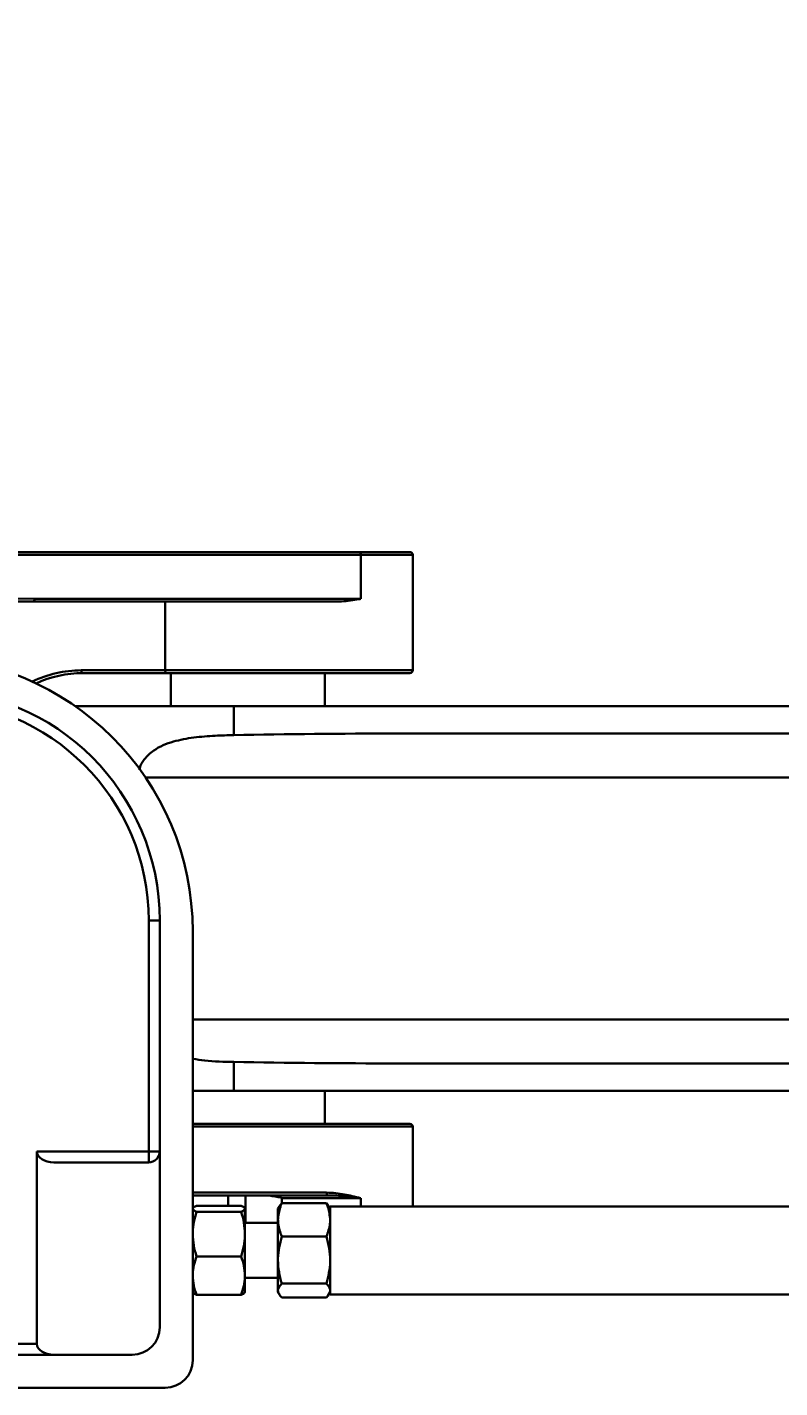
# Model space of a CAD drawing. Header units: millimetres. Extents: x 8 to 22425, y -1213 to 4973.
# Drawn here: x 9355.2 to 9492, y 1227.2 to 1474.6 of the extents above; entities that cross this region are included whole.
import ezdxf

# ---------------------------------------------------------------- set-up
doc = ezdxf.new("R2010")
doc.units = ezdxf.units.MM
doc.header["$PDSIZE"] = -1
doc.styles.get("Standard").update_dxf_attribs({"font": 'hyswlongfangsong.ttf'})
doc.dimstyles.new('ISO-25', dxfattribs={"dimscale": 25, "dimtxt": 3.5, "dimasz": 1.6, "dimexe": 1.25, "dimexo": 0.625, "dimtad": 1, "dimdec": 0, "dimzin": 9, "dimdsep": 46, "dimtxsty": 'Standard', "dimcen": 2.5, "dimadec": 0, "dimazin": 2, "dimtfac": 1, "dimtdec": 0, "dimtofl": 0, "dimtmove": 0, "dimatfit": 3, "dimfxl": 1, "dimarcsym": 0})

# ---------------------------------------------------------------- blocks, each defined once
blk = doc.blocks.new('*D114')
at = {"color": 0, "lineweight": -2, "transparency": 16777216}
blk.add_line((9181.12, 1544.51), (8813.51, 1622.65), dxfattribs=at)
at = {"color": 0, "transparency": 16777216}
blk.add_solid([(8814.9, 1629.17), (8812.13, 1616.13), (8774.39, 1630.97)], dxfattribs=at)
at = {"layer": 'Defpoints', "color": 0, "transparency": 16777216}
for p in [(8774.39, 1630.97), (10255.3, 1316.17)]:
    blk.add_point(p, dxfattribs=at)
at = {"color": 0, "transparency": 16777216, "insert": (9074.1, 1627.96), "char_height": 87.5, "attachment_point": 5, "rotation": 347.9993}
blk.add_mtext('R1514', dxfattribs=at)
blk = doc.blocks.new('*D151')
at = {"color": 0, "lineweight": -2, "transparency": 16777216}
for p, q in [((9297.46, 1705.83), (9688.41, 1546.78)), ((10255.3, 1253.67), (10255.3, 1378.67)), ((10192.8, 1316.17), (10317.8, 1316.17))]:
    blk.add_line(p, q, dxfattribs=at)
at = {"color": 0, "transparency": 16777216}
blk.add_solid([(9690.92, 1552.96), (9685.9, 1540.61), (9725.46, 1531.71)], dxfattribs=at)
at = {"layer": 'Defpoints', "color": 0, "transparency": 16777216}
for p in [(9725.46, 1531.71), (10255.3, 1316.17)]:
    blk.add_point(p, dxfattribs=at)
at = {"color": 0, "transparency": 16777216, "insert": (9410.76, 1723.83), "char_height": 87.5, "attachment_point": 5, "rotation": 337.8633}
blk.add_mtext('R572', dxfattribs=at)

msp = doc.modelspace()

# ---------------------------------------------------------------- linework, layer by layer
at = {"color": 161, "lineweight": 30, "true_color": 0x67adff}
for p, q in [((9307.09, 1379.17), (9415.52, 1379.17)), ((9415.86, 1378.67), (9307.44, 1378.67)), ((9415.52, 1379.17), (9424.8, 1379.17)), ((9415.86, 1378.67), (9415.86, 1370.67)), ((9425.3, 1378.67), (9415.86, 1378.67)), ((9425.3, 1357.67), (9425.3, 1378.67)), ((9307.44, 1371.08), (9356.57, 1370.67)), ((9356.22, 1370.17), (9307.09, 1370.58)), ((9345.3, 1370.17), (9356.22, 1370.17)), ((9411.55, 1370.17), (9356.22, 1370.17)), ((9356.57, 1370.67), (9415.86, 1370.67)), ((9380.3, 1357.67), (9380.3, 1370.17)), ((9365.05, 1357.67), (9380.3, 1357.67)), ((9380.55, 1357.17), (9365.3, 1357.17)), ((9380.3, 1357.67), (9425.3, 1357.67)), ((9424.8, 1357.17), (9380.55, 1357.17)), ((9381.3, 1357.17), (9381.3, 1351.17)), ((9409.3, 1351.17), (9409.3, 1357.17)), ((9363.92, 1351.17), (9392.77, 1351.17)), ((9392.77, 1345.89), (9392.77, 1351.17)), ((9392.77, 1351.17), (10074.6, 1351.17)), ((9422.39, 1346.17), (10074.6, 1346.17)), ((9376.72, 1338.17), (10350.37, 1338.17)), ((9379.3, 1312.17), (9377.3, 1312.17)), ((9377.3, 1270.17), (9377.3, 1312.17)), ((9379.3, 1270.17), (9379.3, 1312.17)), ((9385.3, 1310.17), (9385.3, 1232.17)), ((9385.3, 1294.17), (10350.37, 1294.17)), ((9392.77, 1281.17), (9392.77, 1286.45)), ((10074.6, 1286.17), (9422.39, 1286.17)), ((9385.3, 1281.17), (9392.77, 1281.17)), ((9392.77, 1281.17), (10074.6, 1281.17)), ((9409.3, 1275.17), (9409.3, 1281.17)), ((9385.3, 1275.17), (9424.8, 1275.17)), ((9425.3, 1274.67), (9385.3, 1274.67)), ((9425.3, 1260.17), (9425.3, 1274.67)), ((9356.97, 1270.17), (9356.97, 1235.17)), ((9356.97, 1270.17), (9377.3, 1270.17)), ((9377.3, 1270.17), (9377.3, 1268.17)), ((9377.3, 1270.17), (9379.3, 1270.17)), ((9379.3, 1238.17), (9379.3, 1270.17)), ((9360.05, 1268.17), (9377.3, 1268.17)), ((9385.3, 1262.67), (9409.64, 1262.67)), ((9391.73, 1262.17), (9385.3, 1262.17)), ((9391.73, 1262.17), (9394.92, 1262.17)), ((9391.73, 1260.28), (9391.73, 1262.17)), ((9398.21, 1262.17), (9394.92, 1262.17)), ((9394.92, 1262.17), (9394.92, 1257.17)), ((9398.21, 1262.17), (9409.88, 1262.17)), ((9385.33, 1259.85), (9385.3, 1259.79)), ((9394.12, 1260.28), (9385.98, 1260.28)), ((9394.8, 1259.73), (9394.8, 1255.13)), ((9400.99, 1260.12), (9400.8, 1259.79)), ((9400.8, 1257.71), (9400.8, 1259.79)), ((9401.48, 1260.73), (9400.99, 1260.12)), ((9409.62, 1260.73), (9401.48, 1260.73)), ((9401.49, 1261.67), (9401.49, 1260.73)), ((9415.86, 1261.67), (9401.49, 1261.67)), ((9409.97, 1260.12), (9409.62, 1260.73)), ((9410.3, 1259.79), (9410.07, 1260.18)), ((9970.3, 1260.17), (9410.3, 1260.17)), ((9410.3, 1260.17), (9410.3, 1244.17)), ((9415.86, 1261.67), (9415.86, 1260.17)), ((9394.12, 1259.18), (9385.98, 1259.18)), ((9400.8, 1257.17), (9394.8, 1257.17)), ((9400.8, 1250.41), (9400.8, 1257.71)), ((9394.8, 1255.13), (9394.8, 1247.57)), ((9409.62, 1254.68), (9401.48, 1254.68)), ((9394.12, 1251.08), (9385.98, 1251.08)), ((9400.8, 1244.87), (9400.8, 1250.41)), ((9394.8, 1247.57), (9394.8, 1244.56)), ((9394.8, 1247.17), (9400.8, 1247.17)), ((9400.8, 1244.56), (9400.8, 1244.87)), ((9409.62, 1246.13), (9401.48, 1246.13)), ((9385.3, 1244.56), (9385.33, 1244.5)), ((9394.12, 1244.07), (9385.98, 1244.07)), ((9394.77, 1244.5), (9394.8, 1244.56)), ((9400.8, 1244.56), (9400.99, 1244.22)), ((9409.62, 1243.62), (9401.48, 1243.62)), ((9410.07, 1244.17), (9410.3, 1244.56)), ((9410.3, 1244.17), (9970.3, 1244.17)), ((9319.37, 1235.17), (9356.97, 1235.17)), ((9311.51, 1233.17), (9374.3, 1233.17)), ((9380.3, 1227.17), (9311.51, 1227.17))]:
    msp.add_line(p, q, dxfattribs=at)
at = {"color": 161, "lineweight": 30, "true_color": 0x67adff, "flags": 128}
for points in [[(9365.3, 1357.17), (9365.25, 1357.18), (9365.2, 1357.21), (9365.16, 1357.26), (9365.12, 1357.32), (9365.09, 1357.39), (9365.07, 1357.48), (9365.05, 1357.57), (9365.05, 1357.67)], [(9380.55, 1357.17), (9380.5, 1357.18), (9380.45, 1357.21), (9380.41, 1357.26), (9380.37, 1357.32), (9380.34, 1357.39), (9380.32, 1357.48), (9380.3, 1357.57), (9380.3, 1357.67)], [(9409.64, 1262.67), (9409.65, 1262.57), (9409.66, 1262.48), (9409.68, 1262.39), (9409.71, 1262.32), (9409.75, 1262.26), (9409.79, 1262.21), (9409.83, 1262.18), (9409.88, 1262.17)]]:
    msp.add_lwpolyline(points, dxfattribs=at)
at = {"color": 161, "lineweight": 30, "true_color": 0x67adff}
for centre, radius, start, end in [((9415.42, 1378.74), 0.444, 351.4268, 77.4307), ((9424.8, 1378.67), 0.5, 0, 90), ((9335.3, 1310.17), 50, 0, 90), ((9424.8, 1357.67), 0.5, 270, 0), ((9337.3, 1312.17), 42, 0, 90), ((9337.3, 1312.17), 40, 0, 90), ((9424.8, 1274.67), 0.5, 0, 90), ((9377.3, 1270.17), 2, 270, 0), ((9374.3, 1238.17), 5, 270, 0), ((9380.3, 1232.17), 5, 270, 0)]:
    msp.add_arc(centre, radius, start, end, dxfattribs=at)
for centre, major_axis, ratio, start_param, end_param in [((9356.22, 1370.67), (0.002, 0.5), 0.68546, 3.150762, 4.715205), ((9295.36, 1370.67), (60.86, -0.5), 0.000098, 6.271201, 6.277555), ((9365.05, 1337.17), (20.5, 0), 0.999995, 1.570796, 2.02113), ((9365.3, 1337.17), (20, 0), 0.999995, 1.570796, 2.007542), ((9422.39, 1338.17), (113.43, 0), 0.070529, 1.570796, 1.835011), ((9422.39, 1294.17), (113.43, 0), 0.070529, 4.448175, 4.712389), ((9360.05, 1270.17), (3.08, 0), 0.649408, 3.141593, 4.712389), ((9360.05, 1235.17), (3.08, 0), 0.649408, 3.141593, 4.712389)]:
    msp.add_ellipse(centre, major_axis=major_axis, ratio=ratio, start_param=start_param, end_param=end_param, dxfattribs=at)
for points, knots in [([(9415.86, 1370.67), (9415.85, 1370.67), (9415.74, 1370.65), (9414.64, 1370.46), (9413.22, 1370.21), (9411.83, 1370.18), (9411.55, 1370.17)], [0, 0, 0, 0, 0.006292, 0.089483, 0.818323, 1, 1, 1, 1]), ([(9375.63, 1339.51), (9375.65, 1339.65), (9375.75, 1340.38), (9376.61, 1341.71), (9378.05, 1343.09), (9379.91, 1344.08), (9382.31, 1344.92), (9385.48, 1345.5), (9389.18, 1345.8), (9391.64, 1345.86), (9392.77, 1345.89)], [0, 0, 0, 0, 0.020815, 0.107975, 0.234254, 0.338431, 0.442849, 0.638167, 0.833889, 1, 1, 1, 1]), ([(9392.77, 1286.45), (9390.98, 1286.46), (9388.43, 1286.48), (9386.03, 1286.9), (9385.3, 1287.03)], [0, 0, 0, 0, 0.697116, 1, 1, 1, 1]), ([(9401.49, 1261.67), (9401.49, 1261.67), (9401.49, 1261.68), (9401.48, 1261.68), (9401.47, 1261.7), (9401.42, 1261.73), (9401.2, 1261.79), (9400.31, 1261.98), (9399.26, 1262.15), (9398.34, 1262.17), (9398.21, 1262.17)], [0, 0, 0, 0, 0.001136, 0.002641, 0.005488, 0.015933, 0.057283, 0.222041, 0.882567, 1, 1, 1, 1]), ([(9409.64, 1262.67), (9410.21, 1262.65), (9411.85, 1262.58), (9413.91, 1262.15), (9415.35, 1261.8), (9415.85, 1261.67), (9415.86, 1261.67)], [0, 0, 0, 0, 0.253549, 0.725915, 0.995538, 1, 1, 1, 1]), ([(9415.86, 1261.67), (9415.85, 1261.67), (9415.34, 1261.74), (9413.91, 1261.91), (9411.92, 1262.12), (9410.41, 1262.16), (9409.88, 1262.17)], [0, 0, 0, 0, 0.004498, 0.274762, 0.747663, 1, 1, 1, 1]), ([(9385.3, 1259.73), (9385.31, 1259.77), (9385.34, 1259.96), (9385.7, 1260.14), (9385.98, 1260.28)], [0, 0, 0, 0, 0.235067, 1, 1, 1, 1]), ([(9385.98, 1259.18), (9385.89, 1259.22), (9385.49, 1259.4), (9385.38, 1259.58), (9385.3, 1259.73)], [0, 0, 0, 0, 0.215114, 1, 1, 1, 1]), ([(9394.12, 1260.28), (9394.4, 1260.14), (9394.76, 1259.96), (9394.79, 1259.77), (9394.8, 1259.73)], [0, 0, 0, 0, 0.764933, 1, 1, 1, 1]), ([(9394.8, 1259.73), (9394.71, 1259.58), (9394.61, 1259.4), (9394.21, 1259.22), (9394.12, 1259.18)], [0, 0, 0, 0, 0.784886, 1, 1, 1, 1]), ([(9400.8, 1257.71), (9400.88, 1258.51), (9400.99, 1259.53), (9401.39, 1260.52), (9401.48, 1260.73)], [0, 0, 0, 0, 0.784888, 1, 1, 1, 1]), ([(9409.62, 1260.73), (9409.71, 1260.52), (9410.11, 1259.53), (9410.21, 1258.51), (9410.3, 1257.71)], [0, 0, 0, 0, 0.215112, 1, 1, 1, 1]), ([(9385.3, 1255.13), (9385.3, 1255.23), (9385.31, 1256.6), (9385.66, 1257.94), (9385.98, 1259.18)], [0, 0, 0, 0, 0.0702219, 1, 1, 1, 1]), ([(9394.12, 1259.18), (9394.31, 1258.53), (9394.69, 1257.2), (9394.76, 1255.82), (9394.8, 1255.13)], [0, 0, 0, 0, 0.495456, 1, 1, 1, 1]), ([(9401.48, 1254.68), (9401.2, 1255.45), (9400.84, 1256.44), (9400.81, 1257.47), (9400.8, 1257.71)], [0, 0, 0, 0, 0.764926, 1, 1, 1, 1]), ([(9410.3, 1257.71), (9410.29, 1257.47), (9410.26, 1256.44), (9409.9, 1255.45), (9409.62, 1254.68)], [0, 0, 0, 0, 0.235075, 1, 1, 1, 1]), ([(9385.98, 1251.08), (9385.79, 1251.74), (9385.41, 1253.07), (9385.34, 1254.44), (9385.3, 1255.13)], [0, 0, 0, 0, 0.495459, 1, 1, 1, 1]), ([(9394.8, 1255.13), (9394.8, 1255.04), (9394.79, 1253.67), (9394.44, 1252.33), (9394.12, 1251.08)], [0, 0, 0, 0, 0.070222, 1, 1, 1, 1]), ([(9400.8, 1250.41), (9400.8, 1250.51), (9400.81, 1251.95), (9401.16, 1253.37), (9401.48, 1254.68)], [0, 0, 0, 0, 0.0702221, 1, 1, 1, 1]), ([(9409.62, 1254.68), (9409.81, 1253.99), (9410.19, 1252.59), (9410.26, 1251.14), (9410.3, 1250.41)], [0, 0, 0, 0, 0.495459, 1, 1, 1, 1]), ([(9385.3, 1247.57), (9385.3, 1247.66), (9385.31, 1248.84), (9385.66, 1250), (9385.98, 1251.08)], [0, 0, 0, 0, 0.070218, 1, 1, 1, 1]), ([(9394.12, 1251.08), (9394.31, 1250.51), (9394.69, 1249.36), (9394.76, 1248.17), (9394.8, 1247.57)], [0, 0, 0, 0, 0.495459, 1, 1, 1, 1]), ([(9401.48, 1246.13), (9401.29, 1246.82), (9400.91, 1248.23), (9400.84, 1249.68), (9400.8, 1250.41)], [0, 0, 0, 0, 0.495457, 1, 1, 1, 1]), ([(9410.3, 1250.41), (9410.3, 1250.31), (9410.29, 1248.86), (9409.94, 1247.45), (9409.62, 1246.13)], [0, 0, 0, 0, 0.070222, 1, 1, 1, 1]), ([(9385.98, 1244.07), (9385.79, 1244.64), (9385.41, 1245.79), (9385.34, 1246.97), (9385.3, 1247.57)], [0, 0, 0, 0, 0.495455, 1, 1, 1, 1]), ([(9394.8, 1247.57), (9394.8, 1247.49), (9394.79, 1246.31), (9394.44, 1245.15), (9394.12, 1244.07)], [0, 0, 0, 0, 0.070226, 1, 1, 1, 1]), ([(9400.8, 1244.87), (9400.8, 1244.9), (9400.81, 1245.33), (9401.16, 1245.74), (9401.48, 1246.13)], [0, 0, 0, 0, 0.070216, 1, 1, 1, 1]), ([(9401.48, 1243.62), (9401.29, 1243.82), (9400.91, 1244.23), (9400.84, 1244.66), (9400.8, 1244.87)], [0, 0, 0, 0, 0.495459, 1, 1, 1, 1]), ([(9409.62, 1246.13), (9409.81, 1245.93), (9410.19, 1245.51), (9410.26, 1245.09), (9410.3, 1244.87)], [0, 0, 0, 0, 0.495453, 1, 1, 1, 1]), ([(9410.3, 1244.87), (9410.3, 1244.84), (9410.29, 1244.42), (9409.94, 1244), (9409.62, 1243.62)], [0, 0, 0, 0, 0.070229, 1, 1, 1, 1]), ([(9385.42, 1244.5), (9385.48, 1244.39), (9385.57, 1244.25), (9385.89, 1244.11), (9385.98, 1244.07)], [0, 0, 0, 0, 0.727438, 1, 1, 1, 1]), ([(9394.12, 1244.07), (9394.21, 1244.11), (9394.61, 1244.28), (9394.71, 1244.47), (9394.8, 1244.61)], [0, 0, 0, 0, 0.215104, 1, 1, 1, 1])]:
    msp.add_open_spline(points, degree=3, knots=knots, dxfattribs=at)

# ---------------------------------------------------------------- dimensions: what is measured, and where the dimension line sits
for mpoint, picture, middle in [((9725.46, 1531.71), '*D151', (9388.39, 1668.83)), ((8774.39, 1630.97), '*D114', (9061.76, 1569.88))]:
    dim = msp.add_radius_dim(center=(10255.3, 1316.17), mpoint=mpoint, dimstyle='ISO-25')
    dim.commit()
    dim.dimension.update_dxf_attribs({"geometry": picture, "text_midpoint": middle, "dimtype": 164})

doc.saveas('drawing.dxf')
